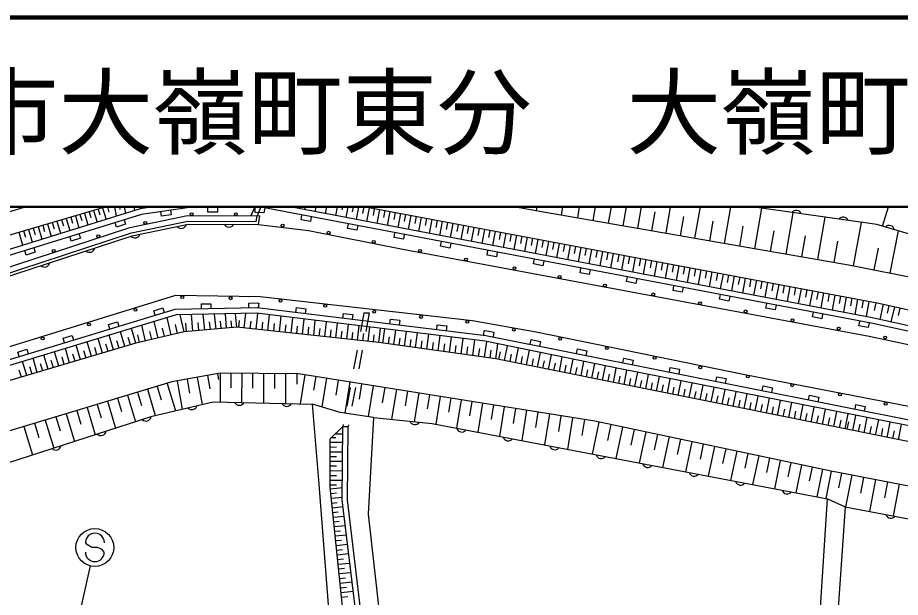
# Model space of a CAD drawing. Units: millimetres, scale not verified. Extents: x 40000 to 680000, y 20000 to 380000.
# Drawn here: x 417866 to 464497, y 349384 to 380000 of the extents above; entities that cross this region are included whole.
import ezdxf
from ezdxf.enums import TextEntityAlignment as Align

# ---------------------------------------------------------------- set-up
doc = ezdxf.new("R2010")
doc.units = ezdxf.units.MM
doc.header["$LTSCALE"] = 1000
for name, color, linetype, lineweight in [('S-BGD', 7, 'Continuous', 25), ('S-STR-STRC', 7, 'Continuous', 25), ('S-TTL', 2, 'Continuous', 140), ('S-TTL-LINE', 7, 'Continuous', 50)]:
    doc.layers.add(name, color=color, linetype=linetype, lineweight=lineweight)
doc.layers.add('S-TTL-TXT', color=7, linetype='Continuous')
doc.styles.add('ＭＳ ゴシック', font='')
doc.styles.get('ＭＳ ゴシック').set_extended_font_data('MS Gothic')

msp = doc.modelspace()

# ---------------------------------------------------------------- linework, layer by layer
at = {"layer": 'S-BGD'}
for p, q in [((418320, 370000), (403217, 365589)), ((424336, 369903), (404008, 363613)), ((412063, 366954), (422488, 370000)), ((421876, 369821), (422058, 369198)), ((422116, 369891), (422207, 369582)), ((422356, 369961), (422536, 369346)), ((422606, 370000), (422686, 369726)), ((422987, 370000), (423076, 369513)), ((423241, 370000), (423265, 369873)), ((423495, 370000), (423557, 369662)), ((423750, 370000), (423751, 369992)), ((424004, 370000), (424038, 369811)), ((425019, 370000), (424336, 369903)), ((424512, 370000), (424525, 369930)), ((425933, 369827), (425968, 369580)), ((427919, 369730), (427921, 369980)), ((428421, 369975), (428419, 369725)), ((430391, 370000), (430182, 369533)), ((430419, 369705), (430421, 369955)), ((430720, 370000), (430510, 369532)), ((430921, 369948), (430874, 369700)), ((463007, 364151), (432254, 370000)), ((432492, 370000), (432484, 369956)), ((433054, 370000), (433026, 369853)), ((433616, 370000), (433569, 369750)), ((434180, 370000), (434113, 369646)), ((434461, 370000), (434453, 369958)), ((434743, 370000), (434657, 369543)), ((435025, 370000), (434998, 369855)), ((435308, 370000), (435203, 369439)), ((435591, 370000), (435544, 369752)), ((435873, 370000), (435749, 369335)), ((436157, 370000), (436091, 369649)), ((436234, 370000), (463278, 364931)), ((436433, 369963), (436296, 369231)), ((436708, 369911), (436639, 369545)), ((436982, 369860), (436845, 369127)), ((437257, 369808), (437188, 369441)), ((444165, 370000), (446046, 369670)), ((444303, 369976), (444307, 370000)), ((445268, 369806), (445302, 370000)), ((446597, 369574), (446671, 370000)), ((447454, 369425), (447554, 370000)), ((448267, 369284), (448392, 370000)), ((449080, 369142), (449229, 370000)), ((449852, 369008), (450024, 370000)), ((450624, 368874), (450819, 370000)), ((452118, 368615), (452359, 370000)), ((453648, 368349), (453935, 370000)), ((455214, 368077), (455548, 370000)), ((463263, 369071), (456791, 369992)), ((456817, 367798), (457188, 369935)), ((463557, 368984), (463877, 370000)), ((420187, 369328), (420282, 369003)), ((420432, 369399), (420621, 368753)), ((420674, 369470), (420768, 369149)), ((420917, 369541), (421103, 368902)), ((421157, 369611), (421249, 369294)), ((421396, 369681), (421581, 369050)), ((421636, 369751), (421728, 369438)), ((423491, 369327), (423565, 369088)), ((423796, 368919), (426830, 369543)), ((425473, 369509), (425438, 369757)), ((425968, 369580), (425473, 369509)), ((426830, 369543), (430662, 369531)), ((428419, 369725), (427919, 369730)), ((430874, 369700), (430419, 369705)), ((430458, 369232), (430510, 369532)), ((430585, 369081), (430662, 369531)), ((432839, 369329), (432886, 369574)), ((433330, 369235), (432839, 369329)), ((433377, 369481), (433330, 369235)), ((437532, 369757), (437394, 369022)), ((437807, 369705), (437738, 369338)), ((438083, 369654), (437945, 368918)), ((438359, 369602), (438290, 369233)), ((438635, 369550), (438496, 368813)), ((438911, 369498), (438842, 369129)), ((439188, 369446), (439049, 368707)), ((439465, 369394), (439396, 369025)), ((439742, 369342), (439603, 368602)), ((446046, 369670), (461856, 366922)), ((451371, 368744), (451545, 369747)), ((452883, 368482), (453059, 369490)), ((458458, 367513), (458838, 369700)), ((460137, 367221), (460526, 369460)), ((404831, 362719), (423796, 368919)), ((418689, 368890), (418788, 368553)), ((418943, 368964), (419139, 368295)), ((419194, 369038), (419292, 368705)), ((419446, 369111), (419639, 368449)), ((419694, 369184), (419790, 368855)), ((419942, 369256), (420133, 368602)), ((423087, 368941), (423013, 369179)), ((423565, 369088), (423087, 368941)), ((423873, 368628), (426860, 369243)), ((423911, 368483), (426875, 369093)), ((426860, 369243), (430458, 369232)), ((426875, 369093), (430585, 369081)), ((430585, 369081), (433229, 368766)), ((435295, 368862), (435342, 369107)), ((435786, 368768), (435295, 368862)), ((435833, 369014), (435786, 368768)), ((440020, 369290), (439950, 368920)), ((440297, 369238), (440158, 368497)), ((440575, 369186), (440506, 368815)), ((440854, 369134), (440714, 368391)), ((441132, 369082), (441063, 368710)), ((441411, 369030), (441272, 368285)), ((441690, 368977), (441621, 368604)), ((441970, 368925), (441830, 368179)), ((442250, 368872), (442180, 368499)), ((454431, 368213), (454611, 369245)), ((456016, 367937), (456199, 368994)), ((462018, 366890), (462448, 369187)), ((466154, 368215), (463263, 369071)), ((404919, 362432), (423873, 368628)), ((404963, 362288), (423911, 368483)), ((417921, 368666), (418121, 367980)), ((418178, 368741), (418278, 368400)), ((418435, 368816), (418633, 368138)), ((420699, 368202), (420625, 368441)), ((421103, 368588), (421177, 368349)), ((433229, 368766), (438302, 367751)), ((437751, 368394), (437798, 368640)), ((438242, 368301), (437751, 368394)), ((438289, 368547), (438242, 368301)), ((442529, 368820), (442389, 368072)), ((442810, 368767), (442740, 368393)), ((443090, 368715), (442950, 367966)), ((443371, 368662), (443301, 368287)), ((443652, 368609), (443512, 367859)), ((443934, 368557), (443863, 368181)), ((444215, 368504), (444074, 367752)), ((444497, 368451), (444427, 368075)), ((444780, 368398), (444638, 367644)), ((457637, 367655), (457825, 368737)), ((459297, 367367), (459490, 368474)), ((463953, 366509), (464392, 368737)), ((421177, 368349), (420699, 368202)), ((440207, 367927), (440254, 368173)), ((440698, 367834), (440207, 367927)), ((440745, 368080), (440698, 367834)), ((445062, 368345), (444992, 367968)), ((445345, 368292), (445203, 367537)), ((445628, 368239), (445557, 367861)), ((445911, 368186), (445769, 367429)), ((446195, 368133), (446124, 367754)), ((446479, 368080), (446337, 367321)), ((446763, 368026), (446692, 367647)), ((447048, 367973), (446905, 367213)), ((460996, 367072), (461193, 368204)), ((418311, 367463), (418237, 367702)), ((418788, 367611), (418311, 367463)), ((418714, 367849), (418788, 367611)), ((438302, 367751), (462844, 363173)), ((442663, 367460), (442710, 367706)), ((443154, 367367), (442663, 367460)), ((443201, 367612), (443154, 367367)), ((447333, 367920), (447261, 367539)), ((447617, 367866), (447475, 367105)), ((447903, 367813), (447832, 367432)), ((448188, 367759), (448045, 366996)), ((448474, 367706), (448403, 367324)), ((448761, 367652), (448617, 366888)), ((449047, 367598), (448975, 367216)), ((449334, 367544), (449190, 366779)), ((449621, 367491), (449549, 367107)), ((463118, 366674), (463345, 367826)), ((445119, 366993), (445166, 367239)), ((445610, 366900), (445119, 366993)), ((445657, 367145), (445610, 366900)), ((449908, 367437), (449764, 366669)), ((450196, 367383), (450124, 366999)), ((450484, 367329), (450340, 366560)), ((450772, 367275), (450700, 366890)), ((451060, 367221), (450916, 366450)), ((451349, 367167), (451277, 366781)), ((451638, 367112), (451493, 366340)), ((451928, 367058), (451855, 366672)), ((452217, 367004), (452072, 366230)), ((447575, 366526), (447622, 366772)), ((448066, 366433), (447575, 366526)), ((448113, 366678), (448066, 366433)), ((452507, 366950), (452435, 366562)), ((452797, 366895), (452652, 366120)), ((453088, 366841), (453015, 366453)), ((453379, 366786), (453233, 366010)), ((453670, 366732), (453597, 366343)), ((453961, 366677), (453815, 365899)), ((454253, 366622), (454180, 366233)), ((454545, 366568), (454398, 365788)), ((461856, 366922), (475957, 364143)), ((450031, 366059), (450078, 366304)), ((450522, 365965), (450031, 366059)), ((450569, 366211), (450522, 365965)), ((454837, 366513), (454764, 366123)), ((455129, 366458), (454983, 365677)), ((455422, 366403), (455349, 366012)), ((455715, 366348), (455569, 365565)), ((456009, 366293), (455935, 365901)), ((456302, 366238), (456155, 365454)), ((456597, 366183), (456523, 365790)), ((456891, 366128), (456743, 365342)), ((457185, 366073), (457112, 365679)), ((452487, 365592), (452534, 365837)), ((452978, 365498), (452487, 365592)), ((453025, 365744), (452978, 365498)), ((457480, 366017), (457332, 365230)), ((457775, 365962), (457702, 365568)), ((458071, 365907), (457923, 365118)), ((458367, 365851), (458293, 365456)), ((458662, 365796), (458514, 365005)), ((458959, 365740), (458885, 365344)), ((459255, 365685), (459107, 364892)), ((459553, 365629), (459478, 365232)), ((426207, 365319), (411505, 360785)), ((430676, 365251), (426207, 365319)), ((441886, 363985), (430676, 365251)), ((454943, 365125), (454990, 365370)), ((455434, 365031), (454943, 365125)), ((455481, 365277), (455434, 365031)), ((459850, 365573), (459701, 364779)), ((460147, 365517), (460073, 365120)), ((460445, 365462), (460296, 364666)), ((460743, 365406), (460669, 365008)), ((461041, 365350), (460892, 364553)), ((461340, 365294), (461265, 364895)), ((461639, 365238), (461489, 364439)), ((461939, 365182), (461864, 364782)), ((462238, 365125), (462088, 364325)), ((425052, 364522), (425530, 364667)), ((425530, 364667), (425603, 364428)), ((426191, 364607), (430522, 364684)), ((427572, 364882), (428072, 364890)), ((427576, 364632), (427572, 364882)), ((428072, 364890), (428076, 364640)), ((430071, 364926), (430535, 364934)), ((430076, 364676), (430071, 364926)), ((430522, 364684), (442606, 363213)), ((430535, 364934), (430606, 364926)), ((430606, 364926), (430575, 364677)), ((432561, 364436), (432591, 364684)), ((432591, 364684), (433087, 364624)), ((457399, 364657), (457446, 364903)), ((457937, 364810), (457890, 364564)), ((462538, 365069), (462463, 364669)), ((462838, 365013), (462688, 364211)), ((463205, 364944), (463118, 364535)), ((463278, 364931), (477447, 361778)), ((463583, 364863), (463405, 364064)), ((463882, 364796), (463793, 364397)), ((464180, 364730), (464003, 363933)), ((464478, 364663), (464390, 364266)), ((412560, 360460), (426191, 364607)), ((426238, 364308), (412646, 360173)), ((425125, 364283), (425052, 364522)), ((430506, 364384), (426238, 364308)), ((426660, 363398), (426445, 364311)), ((427123, 363440), (427042, 364322)), ((427750, 363498), (427673, 364333)), ((428344, 363552), (428271, 364344)), ((428906, 363604), (428838, 364354)), ((429439, 363653), (429374, 364363)), ((429840, 363610), (429922, 364373)), ((430466, 363542), (430556, 364378)), ((442558, 362917), (430506, 364384)), ((431086, 363475), (431175, 364302)), ((431700, 363409), (431788, 364228)), ((433087, 364624), (433057, 364375)), ((435042, 364134), (435073, 364382)), ((435073, 364382), (435569, 364321)), ((435569, 364321), (435539, 364073)), ((436162, 364405), (435980, 363421)), ((436162, 364405), (436433, 364402)), ((436433, 364402), (436251, 363419)), ((457890, 364564), (457399, 364657)), ((459855, 364190), (459902, 364436)), ((460393, 364342), (460346, 364097)), ((422660, 363794), (423139, 363940)), ((422733, 363555), (422660, 363794)), ((423139, 363940), (423211, 363700)), ((424621, 362919), (424425, 363756)), ((425281, 363074), (425074, 363954)), ((425974, 363237), (425757, 364161)), ((426317, 363317), (426206, 363791)), ((426792, 363410), (426751, 363863)), ((427437, 363469), (427397, 363898)), ((428047, 363525), (428009, 363932)), ((428625, 363578), (428590, 363963)), ((429173, 363628), (429139, 363993)), ((429553, 363640), (429593, 364004)), ((430153, 363576), (430196, 363977)), ((430776, 363509), (430821, 363924)), ((431393, 363442), (431437, 363854)), ((432004, 363377), (432048, 363784)), ((432307, 363344), (432395, 364154)), ((432909, 363279), (432995, 364081)), ((433504, 363215), (433589, 364008)), ((434092, 363152), (434177, 363937)), ((434675, 363089), (434759, 363866)), ((435252, 363027), (435335, 363796)), ((435823, 362965), (435905, 363727)), ((437524, 363832), (437554, 364080)), ((437554, 364080), (438051, 364019)), ((438051, 364019), (438020, 363771)), ((440006, 363530), (440036, 363778)), ((440036, 363778), (440532, 363717)), ((445257, 363385), (441886, 363985)), ((460346, 364097), (459855, 364190)), ((462311, 363723), (462358, 363969)), ((462849, 363875), (462802, 363630)), ((477152, 361063), (463007, 364151)), ((423523, 362625), (423291, 363411)), ((424116, 362801), (423882, 363591)), ((426660, 363398), (424116, 362801)), ((424951, 362997), (424850, 363426)), ((425628, 363155), (425522, 363606)), ((429439, 363653), (426660, 363398)), ((436947, 362844), (429439, 363653)), ((432608, 363312), (432651, 363714)), ((433206, 363247), (433249, 363646)), ((433798, 363183), (433841, 363578)), ((434384, 363120), (434426, 363511)), ((434964, 363058), (435005, 363444)), ((435537, 362996), (435579, 363379)), ((436105, 362935), (436146, 363314)), ((436388, 362905), (436469, 363658)), ((436947, 362844), (437027, 363590)), ((437166, 362814), (437269, 363560)), ((437733, 362735), (437838, 363491)), ((438307, 362656), (438413, 363421)), ((438888, 362575), (438996, 363350)), ((439477, 362493), (439586, 363278)), ((440532, 363717), (440502, 363469)), ((442487, 363228), (442518, 363476)), ((442518, 363476), (442646, 363460)), ((442646, 363460), (443028, 363384)), ((443028, 363384), (442979, 363139)), ((456375, 361120), (445257, 363385)), ((462802, 363630), (462311, 363723)), ((424116, 362801), (405898, 357414)), ((420268, 363066), (420747, 363212)), ((420341, 362827), (420268, 363066)), ((420747, 363212), (420820, 362973)), ((421766, 362106), (421538, 362878)), ((422348, 362278), (422119, 363054)), ((422934, 362451), (422703, 363232)), ((423229, 362538), (423113, 362930)), ((423820, 362713), (423703, 363107)), ((424307, 362846), (424211, 363254)), ((436667, 362874), (436708, 363249)), ((443124, 361987), (436947, 362844)), ((437449, 362775), (437501, 363150)), ((438020, 362695), (438073, 363076)), ((438598, 362615), (438651, 363001)), ((439183, 362534), (439237, 362924)), ((439776, 362452), (439830, 362847)), ((440074, 362410), (440184, 363206)), ((440678, 362327), (440789, 363132)), ((441289, 362242), (441403, 363057)), ((441909, 362156), (442023, 362982)), ((442531, 362070), (442646, 362899)), ((449775, 361437), (442558, 362917)), ((442606, 363213), (475340, 356684)), ((444941, 362747), (444990, 362993)), ((444990, 362993), (445480, 362895)), ((445480, 362895), (445431, 362650)), ((462844, 363173), (476807, 360231)), ((417877, 362339), (418355, 362484)), ((417949, 362100), (417877, 362339)), ((418355, 362484), (418428, 362245)), ((420040, 361595), (419815, 362354)), ((420612, 361764), (420386, 362527)), ((421187, 361935), (420960, 362702)), ((421477, 362020), (421363, 362405)), ((422057, 362192), (421943, 362579)), ((422641, 362365), (422526, 362754)), ((435798, 362438), (435616, 361455)), ((436069, 362436), (435887, 361452)), ((440376, 362369), (440431, 362769)), ((440984, 362284), (441040, 362689)), ((441599, 362199), (441656, 362609)), ((442220, 362113), (442277, 362528)), ((442827, 362028), (442884, 362433)), ((443124, 361987), (443234, 362778)), ((443293, 361953), (443372, 362344)), ((443586, 361895), (443742, 362674)), ((444168, 361777), (444324, 362555)), ((444749, 361661), (444905, 362436)), ((447392, 362258), (447441, 362504)), ((447441, 362504), (447932, 362406)), ((447932, 362406), (447883, 362161)), ((418905, 361260), (418684, 362009)), ((419471, 361427), (419248, 362181)), ((419755, 361511), (419643, 361889)), ((420326, 361680), (420213, 362060)), ((420899, 361850), (420786, 362232)), ((461582, 358279), (443124, 361987)), ((443877, 361836), (443955, 362225)), ((444459, 361719), (444537, 362107)), ((445039, 361603), (445117, 361989)), ((445329, 361544), (445484, 362317)), ((445618, 361486), (445695, 361872)), ((445907, 361428), (446061, 362199)), ((446483, 361313), (446637, 362081)), ((447057, 361197), (447211, 361963)), ((449844, 361769), (449893, 362015)), ((449893, 362015), (450383, 361917)), ((450383, 361917), (450334, 361672)), ((418343, 361094), (418123, 361839)), ((418624, 361177), (418514, 361550)), ((419188, 361344), (419077, 361719)), ((446195, 361370), (446272, 361755)), ((446770, 361255), (446847, 361638)), ((447343, 361140), (447420, 361522)), ((447629, 361082), (447783, 361846)), ((447915, 361025), (447991, 361406)), ((448200, 360968), (448353, 361729)), ((448769, 360853), (448922, 361612)), ((449337, 360739), (449489, 361496)), ((460352, 359352), (449775, 361437)), ((452296, 361280), (452345, 361525)), ((452345, 361525), (452835, 361428)), ((452835, 361428), (452786, 361182)), ((418064, 361011), (417954, 361383)), ((428566, 361217), (426003, 360758)), ((427356, 361000), (427612, 359571)), ((427892, 361096), (428018, 360396)), ((428428, 361192), (428484, 360883)), ((428566, 361217), (428558, 359700)), ((432700, 361195), (428566, 361217)), ((429135, 361214), (429131, 360450)), ((429703, 361211), (429695, 359674)), ((430280, 361208), (430275, 360434)), ((430856, 361205), (430848, 359648)), ((431440, 361202), (431436, 360418)), ((432023, 361199), (432015, 359621)), ((432615, 361196), (432612, 360648)), ((448358, 358684), (432700, 361195)), ((433044, 361140), (432797, 359603)), ((433612, 361049), (433496, 360319)), ((434181, 360958), (433938, 359441)), ((448485, 360910), (448561, 361290)), ((449053, 360796), (449129, 361175)), ((449621, 360682), (449697, 361060)), ((449904, 360625), (450056, 361382)), ((450189, 360568), (450265, 360947)), ((450473, 360511), (450626, 361270)), ((451044, 360396), (451197, 361157)), ((451616, 360281), (451769, 361044)), ((452190, 360166), (452343, 360931)), ((454747, 360791), (454796, 361036)), ((454796, 361036), (455287, 360939)), ((455287, 360939), (455238, 360693)), ((465594, 359335), (456375, 361120)), ((426003, 360758), (408540, 355502)), ((425239, 360528), (425453, 359819)), ((425759, 360685), (426196, 359235)), ((426284, 360808), (426551, 359319)), ((426820, 360904), (426951, 360175)), ((434798, 360859), (434670, 360060)), ((435415, 360760), (435151, 359115)), ((435434, 360471), (435252, 359488)), ((435705, 360469), (435523, 359486)), ((436032, 360661), (435900, 359842)), ((436648, 360562), (436387, 358931)), ((437260, 360464), (437131, 359659)), ((450759, 360454), (450835, 360833)), ((451330, 360339), (451406, 360720)), ((451903, 360224), (451980, 360606)), ((452477, 360108), (452554, 360491)), ((452765, 360051), (452919, 360818)), ((453342, 359935), (453496, 360704)), ((453920, 359818), (454075, 360590)), ((454500, 359702), (454655, 360475)), ((457199, 360302), (457248, 360547)), ((457248, 360547), (457738, 360450)), ((423672, 360056), (424092, 358661)), ((424196, 360214), (424404, 359521)), ((424719, 360371), (425136, 358984)), ((437872, 360366), (437619, 358788)), ((438464, 360271), (438340, 359498)), ((439055, 360176), (438812, 358660)), ((439624, 360085), (439505, 359342)), ((453053, 359993), (453130, 360377)), ((453631, 359877), (453708, 360262)), ((454210, 359760), (454288, 360146)), ((454791, 359644), (454869, 360031)), ((455082, 359585), (455237, 360361)), ((455665, 359468), (455821, 360246)), ((456249, 359351), (456406, 360130)), ((456836, 359233), (456993, 360015)), ((457738, 360450), (457689, 360204)), ((459651, 359813), (459700, 360058)), ((459700, 360058), (460190, 359961)), ((422071, 359574), (422286, 358861)), ((422610, 359737), (423037, 358320)), ((423141, 359897), (423353, 359194)), ((424970, 358945), (428194, 359709)), ((428194, 359709), (433445, 359588)), ((433788, 355366), (433445, 359588)), ((434910, 359151), (433445, 359588)), ((440192, 359994), (439956, 358523)), ((440744, 359905), (440624, 359162)), ((441295, 359817), (441054, 358314)), ((441859, 359727), (441737, 358967)), ((442423, 359636), (442176, 358100)), ((442998, 359544), (442874, 358768)), ((455373, 359527), (455451, 359915)), ((455957, 359409), (456035, 359799)), ((456543, 359292), (456621, 359682)), ((457130, 359174), (457208, 359565)), ((457424, 359115), (457581, 359899)), ((458013, 358996), (458171, 359782)), ((458604, 358877), (458763, 359666)), ((459197, 358758), (459356, 359549)), ((460190, 359961), (460141, 359715)), ((462102, 359324), (462151, 359569)), ((462151, 359569), (462642, 359471)), ((420437, 359083), (420877, 357623)), ((420985, 359247), (421203, 358523)), ((421532, 359412), (421965, 357974)), ((436659, 358890), (434910, 359151)), ((443574, 359451), (443323, 357882)), ((444163, 359357), (444036, 358564)), ((444751, 359263), (444494, 357659)), ((445353, 359166), (445223, 358356)), ((445954, 359070), (445691, 357431)), ((457719, 359055), (457797, 359448)), ((458309, 358937), (458388, 359330)), ((458901, 358818), (458980, 359213)), ((459494, 358699), (459574, 359094)), ((459792, 358639), (459951, 359431)), ((475221, 356396), (460352, 359352)), ((460387, 358519), (460547, 359314)), ((460984, 358399), (461144, 359195)), ((461582, 358279), (461742, 359076)), ((462642, 359471), (462593, 359226)), ((404345, 352288), (424970, 358945)), ((419326, 358748), (419772, 357267)), ((419882, 358915), (420103, 358180)), ((436659, 358890), (436389, 353782)), ((436659, 358890), (439769, 358558)), ((446569, 358971), (446436, 358143)), ((447183, 358873), (446915, 357199)), ((447811, 358772), (447675, 357926)), ((448572, 358639), (448216, 356951)), ((460843, 356050), (448358, 358684)), ((460090, 358579), (460169, 358976)), ((460686, 358459), (460766, 358857)), ((461283, 358339), (461363, 358737)), ((461689, 358258), (461770, 358656)), ((461988, 358197), (462150, 358995)), ((462589, 358075), (462751, 358875)), ((463191, 357952), (463354, 358755)), ((463796, 357829), (463959, 358635)), ((418198, 358409), (418651, 356905)), ((418762, 358579), (418987, 357832)), ((434369, 357754), (435051, 358403)), ((435016, 354526), (435051, 358403)), ((435048, 358400), (435049, 358399)), ((435070, 358505), (435051, 358403)), ((435051, 358403), (435323, 358400)), ((435288, 354541), (435323, 358400)), ((435341, 358502), (435323, 358400)), ((439769, 358558), (460647, 354585)), ((449196, 358508), (449019, 357670)), ((449820, 358376), (449469, 356712)), ((450434, 358246), (450260, 357421)), ((474881, 355575), (461582, 358279)), ((462288, 358136), (462370, 358535)), ((462890, 358013), (462971, 358414)), ((463493, 357891), (463575, 358293)), ((464099, 357768), (464181, 358171)), ((464402, 357706), (464566, 358514)), ((434381, 355198), (434369, 357754)), ((434678, 357804), (434418, 357801)), ((434657, 358028), (435047, 358024)), ((451049, 358117), (450703, 356477)), ((451664, 357987), (451492, 357173)), ((452279, 357857), (451938, 356242)), ((452884, 357730), (452715, 356928)), ((434370, 357573), (435044, 357576)), ((434371, 357323), (434706, 357325)), ((453490, 357602), (453154, 356011)), ((454086, 357476), (453920, 356686)), ((454683, 357350), (454352, 355783)), ((455270, 357226), (455106, 356448)), ((434372, 357073), (435039, 357076)), ((434373, 356823), (434705, 356824)), ((455858, 357102), (455532, 355558)), ((456437, 356980), (456275, 356214)), ((457016, 356858), (456695, 355337)), ((457586, 356737), (457427, 355983)), ((434374, 356573), (435035, 356576)), ((434376, 356323), (434704, 356324)), ((458156, 356617), (457840, 355119)), ((458718, 356499), (458561, 355755)), ((459280, 356380), (458969, 354904)), ((434377, 356073), (435030, 356076)), ((434378, 355823), (434703, 355824)), ((459833, 356263), (459679, 355531)), ((460387, 356147), (460080, 354693)), ((460843, 356050), (460564, 354601)), ((474029, 353514), (460843, 356050)), ((461387, 355946), (461237, 355168)), ((461930, 355841), (461608, 354167)), ((434389, 347683), (433788, 355366)), ((434379, 355573), (435026, 355576)), ((462558, 355720), (462397, 354883)), ((463186, 355600), (462864, 353925)), ((463814, 355479), (463653, 354642)), ((464442, 355358), (464120, 353684)), ((434380, 355323), (434702, 355324)), ((435079, 348398), (434381, 355198)), ((434390, 355112), (435022, 355177)), ((434415, 354864), (434717, 354895)), ((434441, 354615), (435018, 354674)), ((435763, 348296), (435016, 354526)), ((436030, 348345), (435288, 354541)), ((460091, 345799), (460647, 354585)), ((460647, 354585), (461580, 354172)), ((434466, 354366), (434747, 354395)), ((434492, 354118), (435058, 354176)), ((461580, 354172), (460996, 345828)), ((461580, 354172), (473364, 351908)), ((434517, 353869), (434803, 353898)), ((434543, 353620), (435118, 353679)), ((436389, 353782), (437021, 348111)), ((434568, 353371), (434858, 353401)), ((434594, 353123), (435177, 353183)), ((434619, 352874), (434913, 352904)), ((434645, 352625), (435237, 352686)), ((434671, 352377), (434968, 352407)), ((434696, 352128), (435296, 352190)), ((434722, 351879), (435024, 351910)), ((434747, 351631), (435356, 351693)), ((434773, 351382), (435079, 351413)), ((434798, 351133), (435415, 351197)), ((434824, 350885), (435134, 350916)), ((434849, 350636), (435475, 350700)), ((434875, 350387), (435190, 350420)), ((434900, 350139), (435534, 350204)), ((434926, 349890), (435245, 349923)), ((434952, 349641), (435594, 349707)), ((434977, 349392), (435300, 349426))]:
    msp.add_line(p, q, dxfattribs=at)
msp.add_lwpolyline([(477035, 360781), (462947, 363857), (430913, 369950), (427070, 369989), (424402, 369609), (404093, 363326), (395030, 360721), (389674, 359771), (382228, 358992), (374515, 358639), (374438, 359478), (371533, 359358)], dxfattribs=at)
for centre in [(427057, 369623), (429388, 369625), (424607, 369167), (431863, 369016), (422126, 368462), (434296, 368643), (436677, 368157), (419771, 367680), (439124, 367680), (441548, 367229), (444110, 366768), (446496, 366311), (448891, 365856), (426564, 365241), (429118, 365177), (451445, 365385), (431749, 365047), (434117, 364782), (453910, 364920), (424088, 364575), (436697, 364469), (439174, 364191), (456322, 364486), (421635, 363798), (441619, 363937), (458796, 364023), (444077, 363520), (461239, 363575), (419187, 363051), (446526, 363033), (463696, 363099), (448995, 362540), (451514, 362034), (453927, 361523), (456443, 361046), (458781, 360583), (461307, 360098), (463718, 359606)]:
    msp.add_circle(centre, 75, dxfattribs=at)
for centre, radius, start, end in [((459000, 369543), 283, 19.9734, 143.8284), ((461475, 369190), 283, 19.9734, 143.8284), ((426510, 369154), 283, 219.6986, 343.5536), ((429030, 369220), 283, 207.8948, 331.7498), ((463909, 368741), 283, 11.587, 135.4421), ((424057, 368659), 290, 223.0367, 342.0097), ((421665, 367889), 283, 226.1774, 350.0324), ((419289, 367112), 283, 226.1774, 350.0324), ((429580, 359810), 283, 206.7565, 330.6115), ((432079, 359753), 283, 206.7565, 330.6115), ((427076, 359581), 283, 221.408, 345.263), ((424640, 358978), 283, 225.96, 349.8151), ((438851, 358790), 283, 201.9861, 325.8411), ((422261, 358210), 283, 225.96, 349.8151), ((441329, 358397), 283, 197.2965, 321.1516), ((443785, 357930), 283, 197.2965, 321.1516), ((419882, 357442), 283, 225.96, 349.8151), ((446241, 357462), 283, 197.2965, 321.1516), ((448697, 356995), 283, 197.2965, 321.1516), ((451153, 356528), 283, 197.2965, 321.1516), ((453609, 356060), 283, 197.2965, 321.1516), ((456065, 355593), 283, 197.2965, 321.1516), ((458521, 355125), 283, 197.2965, 321.1516), ((464009, 353841), 283, 197.1971, 321.0521)]:
    msp.add_arc(centre, radius, start, end, dxfattribs=at)
at = {"layer": 'S-STR-STRC'}
for p, q in [((421547, 352156), (421447, 352274)), ((421791, 352017), (421547, 352156)), ((422092, 352015), (421791, 352017)), ((422337, 351903), (422092, 352015)), ((422443, 351766), (422337, 351903)), ((418640, 337537), (421719, 351041))]:
    msp.add_line(p, q, dxfattribs=at)
msp.add_circle((421942, 352016), 1000, dxfattribs=at)
for centre, start, end in [((421947, 352270), 359.5549, 179.5549), ((421943, 351770), 179.5549, 359.5549)]:
    msp.add_arc(centre, 500, start, end, dxfattribs=at)
at = {"layer": 'S-TTL'}
msp.add_line((680000, 380000), (40000, 380000), dxfattribs=at)
at = {"layer": 'S-TTL-LINE'}
msp.add_line((40000, 370000), (680000, 370000), dxfattribs=at)

# ---------------------------------------------------------------- texts
at = {"layer": 'S-TTL-TXT', "style": 'ＭＳ ゴシック'}
msp.add_text('美祢市大嶺町東分\u3000大嶺町奥分', height=3666, dxfattribs=at).set_placement((405024, 375000), align=Align.MIDDLE_LEFT)

doc.saveas('drawing.dxf')
